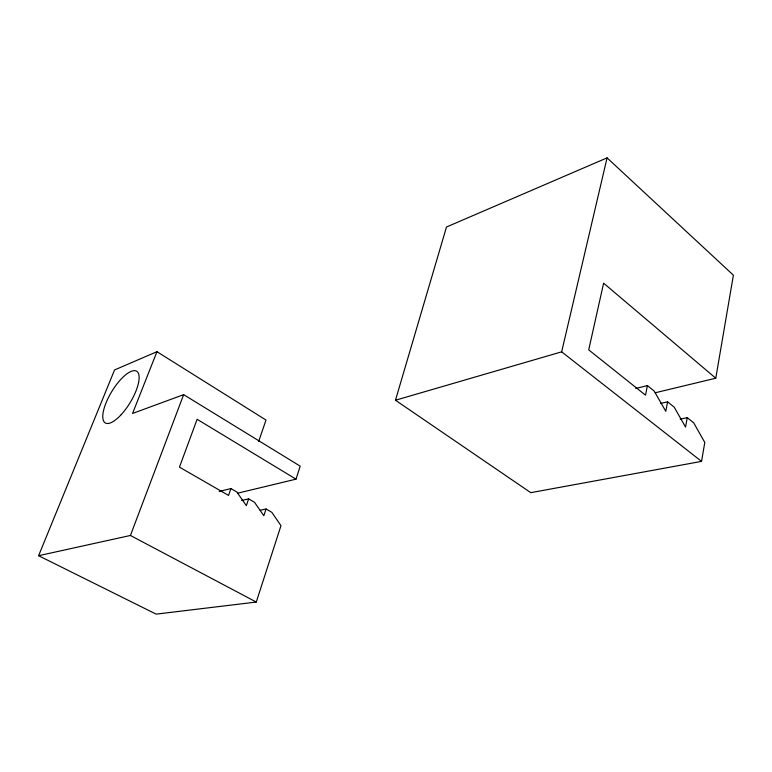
<?xml version="1.0" encoding="UTF-8"?>
<svg xmlns="http://www.w3.org/2000/svg" width="772" height="772" viewBox="0 0 772 772"><rect width="100%" height="100%" fill="white"/><g stroke="black" fill="none" stroke-linecap="round" stroke-linejoin="round"><path stroke-width="1.16" d="M655.206 392.774L715.769 378.212L733.4 275.189L607.072 157.864L446.486 227.016L395.467 400.234L530.76 492.661L701.545 461.386L704.788 442.433L693.681 422.834L687.244 417.652L680.19 419.177M687.244 417.652L685.546 427.09L674.197 407.153L667.587 401.836L660.552 403.457M667.587 401.836L665.802 411.331L654.193 391.057L647.409 385.595L635.723 388.48M647.409 385.595L645.527 395.167L588.708 349.851L603.617 283.179L715.769 378.212M395.467 400.234L561.659 351.839L607.072 157.864M258.639 441.536L265.993 420.045L156.948 351.694L114.555 369.952L38.6 555.705L156.147 614.136L256.265 602.054L280.979 525.635L271.792 512.299L266.06 508.97L260.222 510.234M237.766 493.163L296.004 479.161L300.202 466.172L183.649 394.646L132.552 413.464L156.948 351.694M266.06 508.97L263.821 515.744L254.49 502.254L248.652 498.866L241.636 500.488M248.652 498.866L246.345 505.67L236.869 492.025L230.924 488.57L219.219 491.465M230.924 488.57L228.551 495.421L179.461 467.128L197.121 419.292L296.004 479.161M38.6 555.705L130.429 535.469L183.649 394.646M130.429 535.469L256.265 602.054M561.659 351.839L701.545 461.386M120.673 415.211A30.262 10.731 -58.7 0 0 136.847 371.342A30.262 10.731 -58.7 0 0 105.33 404.702A30.262 10.731 -58.7 0 0 120.673 415.211"/></g></svg>
